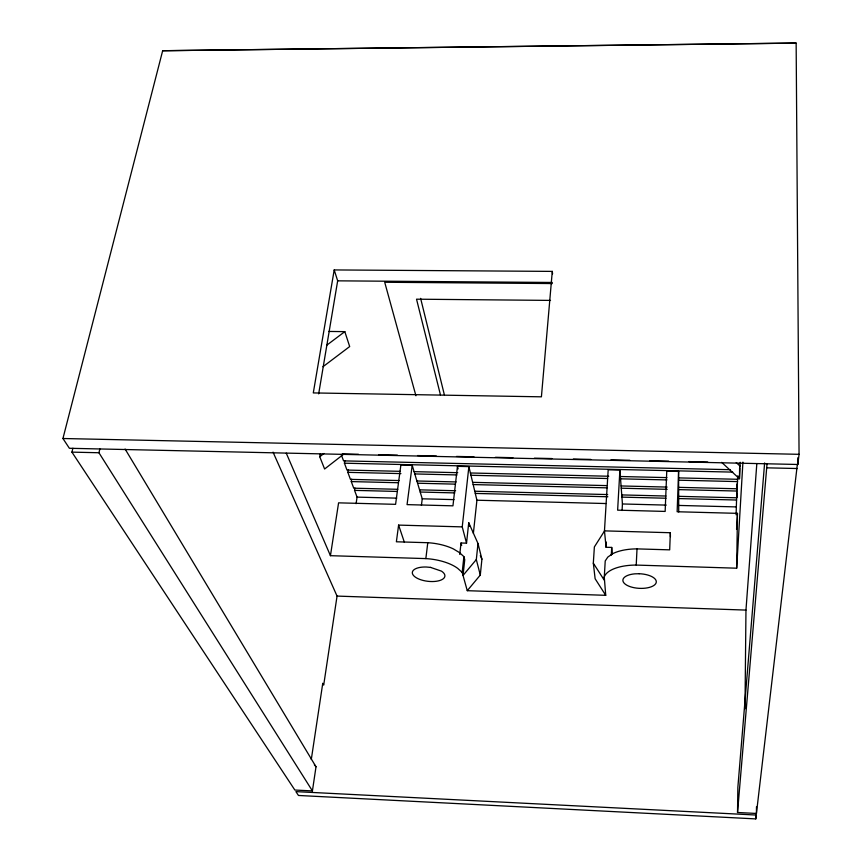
<?xml version="1.0" encoding="UTF-8"?>
<svg xmlns="http://www.w3.org/2000/svg" width="862" height="862" viewBox="0 0 862 862"><rect width="100%" height="100%" fill="white"/><g stroke="black" fill="none" stroke-linecap="round" stroke-linejoin="round"><path stroke-width="1.29" d="M797.339 464.51L756.427 813.459L737.527 812.489L767.029 463.875M755.78 818.9L756.243 815.043L295.882 791.618L298.467 795.464L755.78 818.9L755.823 813.512M756.427 813.459L756.48 806.789M756.804 463.907L745.964 610.091L744.983 708.833M678.76 487.353L737.193 488.776L737.667 476.514M678.653 477.893L737.71 479.283L737.753 476.729M459.758 554.471L461.019 543.006L466.525 543.168L462.237 526.887L398.6 525.098L396.38 541.789L427.778 542.715A34.911 15.376 6.7 0 1 453.423 548.943L459.457 552.585L463.896 556.636L462.183 572.39L467.269 590.686L605.727 595.319L604.262 576.915A35.838 15.635 3.1 0 1 636.221 565.073L736.676 568.198L737.463 513.353L677.144 511.748L678.588 471.428L666.757 471.158L665.152 511.425L617.634 510.164L619.897 470.081L608.184 469.812L604.467 530.873L606.083 547.273L611.718 547.435L612.322 554.083M721.688 462.366L739.467 478.755L739.607 468.077M739.467 478.755L740.221 462.28M737.527 812.489L737.861 787.318L764.626 462.959M736.094 514.808L736.784 492.773L736.708 497.794L678.857 496.34M736.708 497.794L737.269 483.722L737.193 488.776M678.717 511.974L678.588 471.428M604.467 530.873L670.345 532.727L669.688 549.848L637.018 548.889A35.644 15.861 3 0 0 612.677 553.706L607.818 557.078L605.221 560.957L604.122 579.975L593.325 563.166L594.371 546.928L604.445 531.089M636.221 565.073L637.018 548.889M737.71 479.283L737.904 475.759M622.073 510.498L622.429 503.968L619.897 470.081M736.568 529.203L737.463 513.353M611.266 555.193L611.718 547.435M736.676 568.198L742.925 462.118M606.083 547.273L606.385 542.09M552.283 271.39L541.411 396.822L313.294 392.921L334.208 269.935L552.283 271.39L552.585 273.857M467.269 590.686L480.296 575.062L481.912 559.212L477.99 543.502L468.734 522.717L466.525 543.168M480.296 575.062L476.32 559.567L477.99 543.502M473.367 533.416L476.912 500.219L468.885 466.601L457.463 466.342L452.949 505.832L407.058 504.626L412.198 465.297L400.873 465.038L395.593 504.335L338.583 502.848L330.437 555.688L425.85 558.598A35.105 15.15 6.7 0 1 457.711 568.381L462.183 572.39M462.237 526.887L468.885 466.601M797.846 464.478L799.063 454.317L796.143 43.1L162.67 50.718L62.937 438.51L69.391 448.283L797.846 464.478L797.803 457.765M425.85 558.598L427.778 542.715M421.41 505.412L422.24 498.807L412.198 465.297M72.914 448.229L71.923 452.13L294.858 790.045L312.421 790.917L316.009 766.771L125.098 449.037M356.092 503.688L357.062 497.126L354.551 490.37L354.918 487.957M311.29 759.497L322.765 683.264L323.703 685.064L337.053 596.084L273.049 452.151M397.845 489.304L353.743 488.194L351.276 481.589L351.653 479.153M399.181 480.554L350.446 479.369L347.839 472.344L348.216 469.887M400.194 471.331L346.987 470.07L344.434 463.196L344.811 460.728M343.647 454.209L324.608 469.003L319.748 456.752L320.179 454.155M318.671 393.869L337.667 280.84L334.208 269.935M312.421 790.917L98.936 452.744L99.884 448.865M476.32 559.567L463.034 575.439L464.737 559.74L463.896 556.636M319.748 456.752L323.95 453.498M322.959 366.738L349.681 346.556L344.822 331.633L328.724 331.439M326.709 345.242L344.822 331.633M162.67 50.718L796.143 43.1M337.667 280.84L552.294 282.467M552.283 283.555L384.711 282.262L415.926 395.755M550.516 300.407L416.529 299.189L440.45 394.871M62.937 438.51L799.063 454.317M342.3 453.897L358.42 454.252M378.569 454.705L397.382 455.125M417.531 455.567L436.334 455.987M456.494 456.429L473.949 456.817M495.445 457.302L512.912 457.69M534.408 458.164L551.874 458.552M573.37 459.026L590.836 459.414M610.986 459.866L629.799 460.276M649.948 460.728L668.75 461.148M688.91 461.59L707.713 462.01M71.923 452.13L98.936 452.744M767.018 467.84L797.372 468.529M730.168 469.693L343.572 460.879L341.384 455.039M344.434 463.196L732.722 472.117M414.105 471.654L457.744 472.688M470.415 472.979L608.744 476.244M620.381 476.514L666.908 477.613M347.839 472.344L400.916 473.604M414.784 473.938L457 474.94M470.954 475.264L607.602 478.518M620.554 478.819L666.962 479.918M678.685 480.199L737.592 481.599M416.896 480.985L456.17 481.933M472.645 482.343L606.88 485.608M621.082 485.952L667.134 487.073M351.276 481.589L398.384 482.742M417.564 483.216L455.244 484.142M473.173 484.573L607.085 487.86M621.254 488.204L667.188 489.336M678.782 489.616L737.075 491.049M419.557 489.842L455.621 490.747M474.768 491.232L607.667 494.562M621.75 494.917L666.003 496.027M354.551 490.37L397.21 491.448M420.214 492.03L454.856 492.913M475.285 493.42L607.861 496.771M621.911 497.126L666.057 498.236M678.879 498.57L736.59 500.025M357.062 497.126L396.768 498.15M422.24 498.807L453.983 499.626M476.912 500.219L605.77 503.537M622.429 503.968L666.229 505.1M678.954 505.434L736.213 506.91M337.053 596.084L745.964 610.091M736.245 462.603L740.167 466.202M314.371 764.788L316.009 766.771M605.727 595.319L595.125 578.747L593.325 563.166M480.306 555.602L481.912 559.212M286.259 453.143L330.437 555.688M398.6 525.098L404.364 542.241M461.019 543.006L461.666 545.409M468.734 522.717L469.671 526.413M457.463 466.342L458.099 468.885M420.624 298.371L444.329 394.677M670.345 532.727L670.42 536.606M639.119 573.726L634.777 573.844A16.723 7.295 3.1 0 0 627.116 585.363A16.723 7.295 3.1 0 0 654.926 584.619A16.723 7.295 3.1 0 0 639.119 573.726M430.558 567.401L426.27 567.013A16.378 7.068 6.7 0 0 413.124 575.008A16.378 7.068 6.7 0 0 436.247 581.279A16.378 7.068 6.7 0 0 441.484 571.14L430.558 567.401"/></g></svg>
